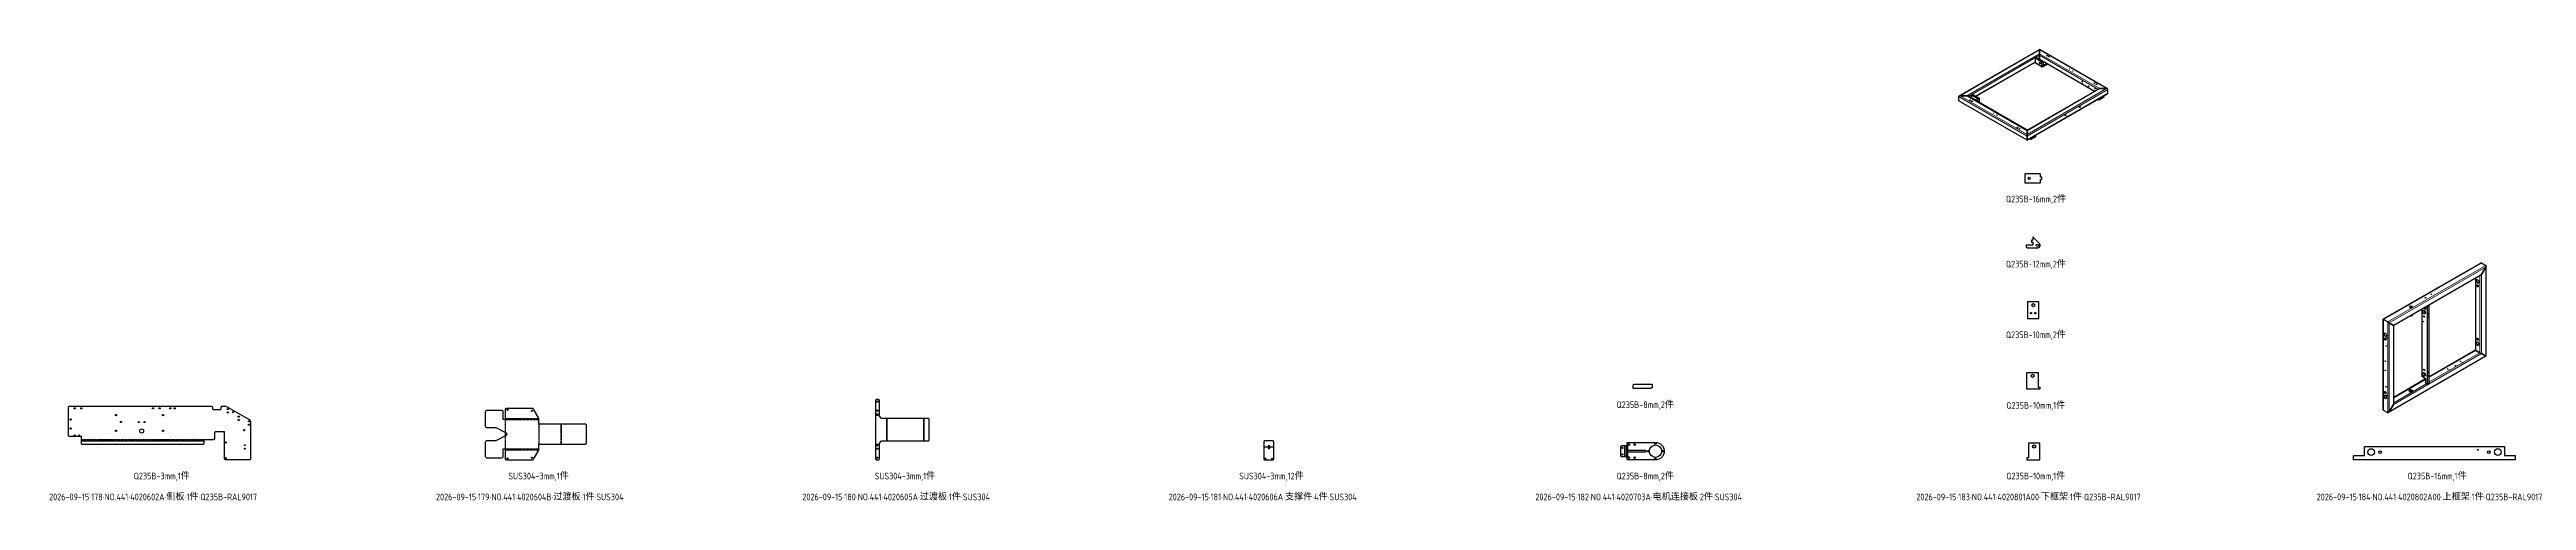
# Model space of a CAD drawing. Header units: inches. Extents: x -1146 to 175717, y 26430 to 31570.
# Drawn here: x 131601 to 142663, y 26431 to 28440 of the extents above; entities that cross this region are included whole.
import ezdxf

# ---------------------------------------------------------------- set-up
doc = ezdxf.new("R2010")
doc.units = ezdxf.units.IN
doc.header["$LTSCALE"] = 0.194989
doc.linetypes.add('CENTER', pattern=[50.8, 31.75, -6.35, 6.35, -6.35])
doc.layers.add('5', color=5, linetype='Continuous')
doc.layers.add('折弯线', color=1, linetype='CENTER')
doc.layers.add('可见 (ISO)', color=7, linetype='Continuous', lineweight=25)
doc.layers.add('可见窄的 (ISO)', color=7, linetype='Continuous', lineweight=18)
doc.styles.add('BJ', font='gbenor.shx', dxfattribs={"height": 10, "bigfont": 'hztxt.shx'})

# ---------------------------------------------------------------- blocks, each defined once
blk = doc.blocks.new('蓝探科 NO.441·261006_171455·21409', base_point=(241538, 37972))
at = {"layer": '可见 (ISO)', "ltscale": 0.5}
for p, q in [((241540, 38170), (241899, 38377)), ((241616, 38169), (241879, 38321)), ((241885, 38342), (241879, 38338)), ((241879, 38338), (241879, 38319)), ((241909, 38321), (241879, 38338)), ((241879, 38319), (241909, 38301)), ((241880, 38318), (241880, 38317)), ((241911, 38298), (241880, 38317)), ((241885, 38342), (241915, 38325)), ((241899, 38377), (241899, 38375)), ((241899, 38375), (241899, 38377)), ((242202, 38202), (241899, 38377)), ((241899, 38358), (241899, 38375)), ((241899, 38375), (241899, 38358)), ((241899, 38358), (241899, 38351)), ((241899, 38351), (241899, 38358)), ((241899, 38334), (241899, 38351)), ((241899, 38351), (241899, 38334)), ((241915, 38325), (241909, 38321)), ((241909, 38301), (241909, 38321)), ((241915, 38305), (241909, 38301)), ((241911, 38303), (241930, 38314)), ((241933, 38310), (241911, 38298)), ((241911, 38303), (241911, 38298)), ((241915, 38325), (241915, 38305)), ((242144, 38190), (241915, 38323)), ((241933, 38313), (241933, 38310)), ((241538, 38167), (241538, 38150)), ((241538, 38167), (241538, 38150)), ((241545, 38171), (241574, 38171)), ((241574, 38171), (241545, 38171)), ((241844, 38017), (241579, 38170)), ((241601, 38177), (241594, 38174)), ((241594, 38174), (241594, 38161)), ((241624, 38157), (241594, 38174)), ((241601, 38177), (241630, 38160)), ((241844, 38017), (242164, 38202)), ((241844, 37972), (242202, 38179)), ((242166, 38156), (242187, 38168)), ((242187, 38164), (242166, 38151)), ((242198, 38203), (242168, 38203)), ((242168, 38203), (242198, 38203)), ((242187, 38168), (242185, 38169)), ((242187, 38168), (242187, 38164)), ((242204, 38182), (242204, 38199)), ((242204, 38182), (242204, 38199)), ((241844, 37972), (241540, 38147)), ((241630, 38160), (241624, 38157)), ((241624, 38144), (241624, 38157)), ((241630, 38160), (241630, 38141)), ((241630, 38141), (241630, 38140)), ((242166, 38151), (242160, 38155)), ((242164, 38157), (242166, 38156)), ((242166, 38156), (242166, 38151)), ((241844, 38015), (241844, 38017)), ((241844, 38017), (241844, 38015)), ((241844, 38015), (241844, 37998)), ((241844, 37998), (241844, 38015)), ((241844, 37991), (241844, 37998)), ((241844, 37998), (241844, 37991)), ((241844, 37974), (241844, 37991)), ((241844, 37991), (241844, 37974)), ((241844, 37972), (241844, 37974)), ((241844, 37974), (241844, 37972)), ((241861, 37975), (241854, 37978)), ((241859, 37981), (241861, 37980)), ((241861, 37980), (241882, 37992)), ((241882, 37987), (241861, 37975)), ((241861, 37975), (241861, 37980)), ((241882, 37992), (241880, 37993)), ((241882, 37987), (241882, 37992))]:
    blk.add_line(p, q, dxfattribs=at)
at = {"layer": '可见 (ISO)'}
for centre, major_axis in [((241900, 38316), (-1.52, 2.63)), ((241933, 38350), (-1.99, 0)), ((241941, 38345), (-1.99, 0)), ((242034, 38289), (-0.738, 0)), ((242048, 38281), (-0.738, 0)), ((242089, 38235), (-0.74, 1.28)), ((242089, 38225), (-0.74, 1.28)), ((242118, 38213), (-0.74, 1.28)), ((242145, 38227), (-1.99, 0)), ((242147, 38202), (-0.74, 1.28)), ((242153, 38222), (-1.99, 0)), ((241589, 38151), (-1.99, 0)), ((241598, 38146), (-1.99, 0)), ((241615, 38152), (-1.52, 2.63)), ((241694, 38093), (-0.738, 0)), ((241709, 38085), (-0.738, 0)), ((242015, 38084), (1.26, 2.18)), ((242079, 38121), (1.26, 2.18)), ((241801, 38029), (-1.99, 0)), ((241810, 38024), (-1.99, 0))]:
    blk.add_ellipse(centre, major_axis=major_axis, ratio=0.57735, dxfattribs=at)
for centre, major_axis, start_param, end_param in [((241933, 38348), (-1.99, 0), 3.833853, 5.590925), ((241941, 38343), (-1.99, 0), 3.833853, 5.590925), ((241545, 38167), (6.36, 0), 1.570796, 3.141593), ((241545, 38167), (6.36, 0), 1.570796, 3.141593), ((241574, 38167), (-6.36, 0), 3.926991, 4.712389), ((241574, 38167), (-6.36, 0), 3.926991, 4.712389), ((242091, 38235), (0.74, -1.28), 4.182477, 5.242301), ((242091, 38226), (0.74, -1.28), 4.182477, 5.242301), ((242119, 38214), (0.74, -1.28), 4.182477, 5.242301), ((242145, 38226), (-1.99, 0), 3.833853, 5.590925), ((242147, 38192), (-0.74, 1.28), 4.743054, 7.823316), ((242148, 38202), (0.74, -1.28), 4.182477, 5.242301), ((242148, 38193), (0.74, -1.28), 4.182477, 4.681724), ((242153, 38221), (-1.99, 0), 3.833853, 5.590925), ((242168, 38199), (6.36, 0), 1.570796, 2.356194), ((242168, 38199), (6.36, 0), 1.570796, 2.356194), ((242198, 38199), (-6.36, 0), 3.141593, 4.712389), ((242198, 38199), (-6.36, 0), 3.141593, 4.712389), ((242198, 38182), (-6.36, 0), 2.356194, 3.141593), ((242198, 38182), (-6.36, 0), 2.356194, 3.141593), ((241545, 38150), (6.36, 0), 3.141593, 3.926991), ((241545, 38150), (6.36, 0), 3.141593, 3.926991), ((241589, 38150), (-1.99, 0), 3.833853, 5.590925), ((241598, 38145), (-1.99, 0), 3.833853, 5.590925), ((242014, 38085), (1.26, 2.18), 3.672741, 5.752037), ((242078, 38121), (1.26, 2.18), 3.672741, 5.752037), ((241799, 38029), (0.74, -1.28), 0.657213, 0.6884), ((241801, 38027), (-1.99, 0), 3.833853, 5.590925), ((241810, 38022), (-1.99, 0), 3.833853, 5.590925)]:
    blk.add_ellipse(centre, major_axis=major_axis, ratio=0.57735, start_param=start_param, end_param=end_param, dxfattribs=at)
at = {"layer": '可见窄的 (ISO)', "ltscale": 0.5}
for p, q in [((241545, 38171), (241899, 38375)), ((241574, 38171), (241899, 38358)), ((241582, 38168), (241899, 38351)), ((241614, 38170), (241879, 38322)), ((242198, 38203), (241899, 38375)), ((242168, 38203), (241899, 38358)), ((242160, 38200), (241899, 38351)), ((242146, 38191), (241915, 38324)), ((241844, 37991), (241538, 38167)), ((241844, 37998), (241545, 38171)), ((241844, 38015), (241574, 38171)), ((241844, 37998), (242198, 38203)), ((241844, 38015), (242168, 38203)), ((241844, 37991), (242204, 38199)), ((241844, 37974), (242204, 38182)), ((241844, 37974), (241538, 38150))]:
    blk.add_line(p, q, dxfattribs=at)
blk = doc.blocks.new('蓝探科 NO.441·261006_171916·41460', base_point=(244805, 37972))
at = {"layer": '可见 (ISO)', "ltscale": 0.5}
for p, q in [((245241, 38640), (244805, 38389)), ((245244, 38640), (245263, 38629)), ((245263, 38629), (245244, 38640)), ((245244, 38589), (245263, 38622)), ((245263, 38622), (245244, 38589)), ((245264, 38626), (245264, 38224)), ((245241, 38586), (244853, 38362)), ((245217, 38572), (245217, 38251)), ((244805, 37986), (244805, 38389)), ((244805, 38389), (244807, 38388)), ((244807, 38388), (244805, 38389)), ((244826, 38377), (244807, 38388)), ((244807, 38388), (244826, 38377)), ((244923, 38445), (244923, 38443)), ((244925, 38447), (244924, 38447)), ((244933, 38447), (244933, 38447)), ((244935, 38445), (244935, 38443)), ((244936, 38410), (244936, 38409)), ((244977, 38434), (244977, 38135)), ((244994, 38432), (244984, 38438)), ((244990, 38441), (244994, 38439)), ((244994, 38444), (244994, 38432)), ((245003, 38446), (245001, 38447)), ((245009, 38450), (245003, 38446)), ((245003, 38100), (245003, 38446)), ((245007, 38451), (245009, 38450)), ((245009, 38450), (245009, 38104)), ((244826, 38377), (244832, 38373)), ((244832, 38373), (244826, 38377)), ((244851, 38362), (244832, 38373)), ((244832, 38373), (244851, 38362)), ((244851, 38362), (244853, 38362)), ((244853, 38362), (244851, 38362)), ((244853, 38014), (244853, 38362)), ((245264, 38224), (244829, 37973)), ((245217, 38251), (245009, 38131)), ((245217, 38251), (245218, 38250)), ((245218, 38250), (245217, 38251)), ((245237, 38239), (245218, 38250)), ((245218, 38250), (245237, 38239)), ((245237, 38239), (245244, 38236)), ((245244, 38236), (245237, 38239)), ((245263, 38225), (245244, 38236)), ((245244, 38236), (245263, 38225)), ((245263, 38225), (245264, 38224)), ((245264, 38224), (245263, 38225)), ((244994, 38123), (244853, 38041)), ((244921, 38068), (244921, 38071)), ((244924, 38065), (244923, 38065)), ((244934, 38065), (244934, 38065)), ((244936, 38068), (244936, 38071)), ((244977, 38135), (244994, 38125)), ((244994, 38125), (244994, 38105)), ((244994, 38105), (245003, 38100)), ((245009, 38104), (245003, 38100)), ((244826, 37972), (244807, 37983)), ((244826, 37972), (244807, 37983)), ((244851, 38009), (244832, 37976)), ((244832, 37976), (244851, 38009))]:
    blk.add_line(p, q, dxfattribs=at)
at = {"layer": '可见 (ISO)'}
for centre, major_axis, start_param, end_param in [((245241, 38635), (-3.18, -5.51), 3.141593, 3.926991), ((245241, 38635), (-3.18, -5.51), 3.141593, 3.926991), ((245260, 38624), (-3.18, -5.51), 1.570796, 3.141593), ((245260, 38624), (-3.18, -5.51), 1.570796, 3.141593), ((245020, 38499), (-1.99, 0), 3.833853, 5.590925), ((245227, 38558), (-4.5, 7.79), 0.141897, 2.999696), ((245227, 38539), (-2.7, 4.68), 0.237941, 2.903652), ((245241, 38591), (3.18, 5.51), 3.926991, 4.712389), ((245241, 38591), (3.18, 5.51), 3.926991, 4.712389), ((244929, 38445), (-6, 0), 5.497787, 10.210176), ((244929, 38443), (6, 0), 3.141593, 6.283185), ((244929, 38409), (7.5, 0), 4.581195, 6.283185), ((244994, 38424), (4.5, -7.79), 3.926991, 5.497787), ((244994, 38484), (-1.99, 0), 3.833853, 5.590925), ((244815, 38321), (-4.5, 7.79), 0.141897, 2.999696), ((244815, 38301), (-2.7, 4.68), 0.237941, 2.903652), ((244822, 38307), (0.74, -1.28), 4.182477, 5.242301), ((245227, 38281), (-4.5, 7.79), 0.141897, 2.999696), ((245227, 38301), (-2.7, 4.68), 0.237941, 2.903652), ((244815, 38203), (0.74, -1.28), 4.182477, 5.242301), ((244820, 38270), (0.74, -1.28), 4.182477, 5.242301), ((245094, 38166), (-1.48, 0), 4.182477, 5.242301), ((245127, 38180), (-1.48, 0), 4.182477, 5.242301), ((245151, 38199), (-1.48, 0), 4.182477, 5.242301), ((245160, 38194), (-1.48, 0), 4.182477, 5.242301), ((244815, 38063), (-2.7, 4.68), 0.237941, 2.903652), ((244815, 38161), (0.74, -1.28), 4.182477, 5.242301), ((244820, 38089), (0.74, -1.28), 4.182477, 5.242301), ((244929, 38068), (7.5, 0), 3.141593, 6.283185), ((244929, 38067), (6.9, 0), 3.926991, 5.497787), ((244994, 38147), (4.5, -7.79), 3.926991, 5.497787), ((245102, 38161), (-1.48, 0), 4.182477, 5.242301), ((244810, 37989), (3.18, 5.51), 2.356194, 3.141593), ((244810, 37989), (3.18, 5.51), 2.356194, 3.141593), ((244815, 38044), (-4.5, 7.79), 0.141897, 2.999696), ((244822, 38050), (0.74, -1.28), 4.182477, 5.242301), ((244829, 37978), (3.18, 5.51), 3.141593, 4.712389), ((244829, 37978), (3.18, 5.51), 3.141593, 4.712389), ((244848, 38011), (-3.18, -5.51), 1.570796, 2.356194), ((244848, 38011), (-3.18, -5.51), 1.570796, 2.356194)]:
    blk.add_ellipse(centre, major_axis=major_axis, ratio=0.57735, start_param=start_param, end_param=end_param, dxfattribs=at)
for centre, major_axis in [((245020, 38500), (-1.99, 0)), ((245226, 38558), (4.5, -7.79)), ((245226, 38538), (2.7, -4.68)), ((244929, 38445), (-5.4, 0)), ((244988, 38421), (4.5, -7.79)), ((244988, 38401), (1.8, -3.12)), ((244994, 38485), (-1.99, 0)), ((245006, 38414), (-1, -1.73)), ((245006, 38398), (-0.74, -1.28)), ((244814, 38320), (-4.5, 7.79)), ((244814, 38301), (-2.7, 4.68)), ((244820, 38306), (-0.74, 1.28)), ((244984, 38379), (0.62, -1.07)), ((245226, 38280), (4.5, -7.79)), ((245226, 38300), (2.7, -4.68)), ((244814, 38202), (-0.74, 1.28)), ((244818, 38270), (-0.74, 1.28)), ((244988, 38163), (1.8, -3.12)), ((245094, 38168), (-1.48, 0)), ((245102, 38163), (-1.48, 0)), ((245127, 38182), (-1.48, 0)), ((245151, 38201), (-1.48, 0)), ((245160, 38196), (-1.48, 0)), ((244814, 38062), (-2.7, 4.68)), ((244814, 38161), (-0.74, 1.28)), ((244818, 38088), (-0.74, 1.28)), ((244929, 38071), (7.5, 0)), ((244929, 38071), (3.03, 0)), ((244988, 38143), (4.5, -7.79)), ((245006, 38153), (-0.74, -1.28)), ((245006, 38137), (-1, -1.73)), ((244814, 38043), (-4.5, 7.79)), ((244820, 38049), (-0.74, 1.28))]:
    blk.add_ellipse(centre, major_axis=major_axis, ratio=0.57735, dxfattribs=at)
at = {"layer": '可见窄的 (ISO)', "ltscale": 0.5}
for p, q in [((245244, 38640), (244807, 38388)), ((245263, 38629), (244826, 38377)), ((245263, 38622), (244832, 38373)), ((245263, 38622), (245263, 38225)), ((245244, 38589), (244851, 38362)), ((245218, 38573), (245218, 38250)), ((245237, 38584), (245237, 38239)), ((245244, 38589), (245244, 38236)), ((244807, 37983), (244807, 38388)), ((244826, 37972), (244826, 38377)), ((244832, 37976), (244832, 38373)), ((244851, 38009), (244851, 38362)), ((245263, 38225), (244832, 37976)), ((245244, 38236), (244851, 38009)), ((245218, 38250), (245009, 38130)), ((245237, 38239), (245009, 38108)), ((244994, 38121), (244853, 38039)), ((245000, 38102), (244853, 38017))]:
    blk.add_line(p, q, dxfattribs=at)

msp = doc.modelspace()

# ---------------------------------------------------------------- linework, layer by layer
at = {"color": 7, "lineweight": 25}
for points in [[(140422, 27886), (140422, 27846), (140492, 27846), (140492, 27861), (140498, 27861), (140498, 27871), (140492, 27871), (140492, 27886)], [(140485, 27241), (140485, 27316), (140435, 27316), (140435, 27241)], [(140489, 26926), (140432, 26926), (140432, 27001), (140482, 27001), (140482, 26936), (140489, 26936)], [(140432, 26611), (140489, 26611), (140489, 26686), (140439, 26686), (140439, 26621), (140432, 26621)]]:
    msp.add_lwpolyline(points, close=True, dxfattribs=at)
msp.add_lwpolyline([(140453, 27582), (140459, 27582), (140459, 27568), (140429, 27568), (140429, 27561), (140434, 27556), (140479, 27556, 0.661796), (140488, 27576), (140459, 27606), (140459, 27591), (140453, 27591)], format="xyb", close=True, dxfattribs=at)
at = {"ltscale": 0.5}
for points in [[(131743, 26685), (131743, 26715), (131690, 26715, -0.414214), (131685, 26720), (131685, 26846, -0.414214), (131690, 26851), (132323, 26851, -0.414214), (132328, 26846), (132328, 26841, 0.414214), (132333, 26836), (132363, 26836, 0.414214), (132368, 26841), (132368, 26846, -0.414214), (132373, 26851), (132387, 26851, -0.131652), (132389, 26850), (132495, 26789, -0.267949), (132498, 26784), (132498, 26616, -0.414214), (132493, 26611), (132388, 26611, -0.414214), (132383, 26616), (132383, 26736), (132343, 26736, 0.414214), (132338, 26731), (132338, 26706, -0.414214), (132333, 26701), (132290, 26701), (132290, 26685, -0.414214), (132285, 26680), (131748, 26680, -0.414214)], [(133636, 26796, 0.271636), (133638, 26794, -0.772802), (133637, 26791), (133628, 26791, -0.414214), (133627, 26792), (133627, 26825, 0.414214), (133621, 26831), (133553, 26831, 0.414214), (133547, 26825), (133547, 26762, 0.414214), (133553, 26756), (133591, 26756, -0.116434), (133594, 26755), (133637, 26733), (133638, 26733), (133640, 26732, -0.284079), (133642, 26728), (133642, 26724, -0.284079), (133640, 26719), (133638, 26718), (133637, 26718), (133594, 26696, -0.116434), (133591, 26696), (133553, 26696, 0.414214), (133547, 26690), (133547, 26627, 0.414214), (133553, 26621), (133621, 26621, 0.414214), (133627, 26627), (133627, 26660, -0.414214), (133628, 26661), (133637, 26661, -0.772802), (133638, 26658, 0.271636), (133636, 26655), (133636, 26617, 0.414214), (133642, 26611), (133758, 26611, 0.267949), (133763, 26614), (133786, 26655), (133786, 26681), (133994, 26681, 0.414214), (133999, 26686), (133999, 26766, 0.414214), (133994, 26771), (133786, 26771), (133786, 26797), (133763, 26838, 0.267949), (133758, 26841), (133642, 26841, 0.414214), (133636, 26835)], [(137068, 26691, 0.414214), (137063, 26696), (137029, 26696, 0.414214), (137024, 26691), (137024, 26616, 0.414214), (137029, 26611), (137063, 26611, 0.414214), (137068, 26616)]]:
    msp.add_lwpolyline(points, format="xyb", close=True, dxfattribs=at)
at = {"color": 7, "linetype": 'Continuous', "lineweight": 25}
msp.add_lwpolyline([(137050, 26672, 1), (137043, 26672), (137043, 26665, 1), (137050, 26665)], format="xyb", close=True, dxfattribs=at)
msp.add_lwpolyline([(141939, 26671), (142565, 26671), (142565, 26631), (142613, 26631), (142613, 26611), (141891, 26611), (141891, 26631), (141939, 26631)], close=True, dxfattribs=at)
at = {"color": 7, "lineweight": 25}
for centre, radius in [((140442, 27866), 5.05), ((140479, 27568), 5.5), ((140450, 27266), 3), ((140460, 27301), 6.92), ((140470, 27266), 3), ((140457, 26986), 6.92), ((140464, 26671), 6.92)]:
    msp.add_circle(centre, radius, dxfattribs=at)
at = {"color": 7, "linetype": 'Continuous', "lineweight": 25}
for centre, radius in [((141969, 26646), 15), ((142535, 26646), 15), ((137031, 26617), 2.07), ((137061, 26617), 2.07), ((142009, 26646), 6), ((142445, 26656), 2.07), ((142495, 26646), 6)]:
    msp.add_circle(centre, radius, dxfattribs=at)
at = {"layer": '5', "color": 2, "ltscale": 0.5}
msp.add_lwpolyline([(138644, 26646), (138644, 26654), (138729, 26654), (138729, 26646)], close=True, dxfattribs=at)
at = {"layer": '可见 (ISO)'}
for points in [[(135302, 26881), (135294, 26881, 0.414214), (135289, 26876), (135289, 26616, 0.414214), (135294, 26611), (135302, 26611, 0.414214), (135307, 26616), (135307, 26686), (135317, 26696), (135524, 26696, 0.414214), (135529, 26701), (135529, 26791, 0.414214), (135524, 26796), (135317, 26796), (135307, 26806), (135307, 26876, 0.414214)], [(138673, 26929), (138673, 26941, -0.414214), (138681, 26949), (138758, 26949), (138758, 26934), (138753, 26929)], [(138619, 26628), (138619, 26672, -0.414214), (138622, 26675), (138647, 26675, -0.245393), (138648, 26674, 1.650385), (138649, 26676), (138648, 26676, -0.414214), (138646, 26678), (138646, 26686, -0.414214), (138649, 26689), (138773, 26689, -1), (138773, 26611), (138649, 26611, -0.414214), (138646, 26614), (138646, 26621, -0.414214), (138648, 26623), (138649, 26623, 1.650385), (138648, 26626, -0.245393), (138647, 26625), (138622, 26625, -0.414214)]]:
    msp.add_lwpolyline(points, format="xyb", close=True, dxfattribs=at)
for centre, radius in [((131695, 26791), 2.75), ((131713, 26841), 2.75), ((131743, 26841), 2.75), ((131898, 26811), 2.75), ((131920, 26780), 2.75), ((132000, 26780), 2.75), ((132025, 26780), 2.75), ((132063, 26841), 2.75), ((132093, 26841), 2.75), ((132108, 26811), 2.75), ((132140, 26841), 2.75), ((132160, 26841), 2.75), ((132397, 26838), 2.75), ((132397, 26823), 2.75), ((132421, 26824), 2.75), ((132446, 26804), 2.75), ((132446, 26789), 2.75), ((132492, 26783), 2.75), ((132492, 26768), 2.75), ((133646, 26834), 2.75), ((133755, 26830), 2.75), ((135298, 26871), 2.75), ((135298, 26831), 2.75), ((131695, 26751), 2.75), ((131713, 26720), 2.75), ((131733, 26720), 2.75), ((131898, 26741), 2.75), ((132012, 26740), 9), ((132108, 26741), 2.75), ((132388, 26689), 2.75), ((132470, 26744), 2.75), ((132473, 26677), 2), ((132473, 26661), 2), ((135298, 26661), 2.75), ((138625, 26665), 2.46), ((138655, 26679), 3.25), ((138680, 26679), 3.25), ((138773, 26650), 28), ((138773, 26684), 3.25), ((132388, 26619), 2.75), ((133646, 26617), 2.75), ((133755, 26621), 2.75), ((135298, 26621), 2.75), ((138625, 26635), 2.46), ((138655, 26621), 3.25), ((138680, 26621), 3.25), ((138739, 26650), 3.25), ((138773, 26616), 3.25), ((138807, 26650), 3.25)]:
    msp.add_circle(centre, radius, dxfattribs=at)
at = {"layer": '折弯线', "color": 5, "linetype": 'CENTER', "ltscale": 0.5}
for points in [[(133637, 26662), (133637, 26790)], [(133637, 26662), (133637, 26790)], [(133640, 26796), (133784, 26796)], [(133640, 26791), (133784, 26791)], [(133787, 26682), (133787, 26770)], [(133787, 26682), (133787, 26770)], [(133886, 26682), (133886, 26770)], [(133887, 26682), (133887, 26770)], [(135289, 26816), (135307, 26816)], [(135289, 26811), (135307, 26811)], [(135339, 26796), (135339, 26696)], [(135340, 26796), (135340, 26696)], [(135504, 26796), (135504, 26696)], [(135505, 26796), (135505, 26696)], [(132290, 26700), (131743, 26700)], [(133640, 26661), (133784, 26661)], [(135289, 26681), (135307, 26681)], [(135289, 26676), (135307, 26676)], [(138636, 26625), (138636, 26675)], [(138649, 26625), (138649, 26675)], [(133640, 26656), (133784, 26656)]]:
    msp.add_lwpolyline(points, dxfattribs=at)
at = {"layer": '折弯线', "color": 1, "linetype": 'CENTER', "ltscale": 0.5}
for points in [[(133637, 26662), (133637, 26790)], [(133640, 26793), (133784, 26793)], [(133787, 26682), (133787, 26770)], [(133887, 26682), (133887, 26770)], [(135289, 26813), (135307, 26813)], [(135340, 26796), (135340, 26696)], [(135505, 26796), (135505, 26696)], [(132290, 26697), (131743, 26697)], [(135289, 26678), (135307, 26678)], [(138643, 26625), (138643, 26675)], [(133640, 26658), (133784, 26658)]]:
    msp.add_lwpolyline(points, dxfattribs=at)
at = {"layer": '折弯线', "color": 5, "linetype": 'CENTER'}
msp.add_lwpolyline([(132290, 26695), (131743, 26695)], dxfattribs=at)
at = {"layer": '折弯线', "color": 1, "linetype": 'CENTER'}
for points in [[(137043, 26668), (137024, 26668)], [(137068, 26668), (137050, 26668)]]:
    msp.add_lwpolyline(points, dxfattribs=at)

# ---------------------------------------------------------------- block references
at = {"ltscale": 0.5}
for name, p in [('蓝探科 NO.441·261006_171455·21409', (140127, 28036)), ('蓝探科 NO.441·261006_171916·41460', (142023, 26821))]:
    msp.add_blockref(name, p, dxfattribs=at)

# ---------------------------------------------------------------- texts
at = {"color": 3, "ltscale": 0.5, "style": 'BJ'}
for s, p in [('Q235B-16mm,2件', (140338, 27759)), ('Q235B-12mm,2件', (140338, 27469)), ('Q235B-10mm,2件', (140338, 27154)), ('Q235B-10mm,1件', (140340, 26839)), ('Q235B-10mm,1件', (140340, 26524)), ('Q235B-16mm,1件', (142132, 26524))]:
    msp.add_text(s, height=30, dxfattribs=at).set_placement(p)
at = {"color": 3, "style": 'BJ'}
for s, p in [('Q235B-8mm,2件', (138599, 26842)), ('Q235B-3mm,1件', (131977, 26524)), ('SUS304-3mm,1件', (133650, 26524)), ('SUS304-3mm,1件', (135286, 26524)), ('SUS304-3mm,12件', (136914, 26524)), ('Q235B-8mm,2件', (138599, 26524))]:
    msp.add_text(s, height=30, dxfattribs=at).set_placement(p)
at = {"color": 2, "style": 'BJ'}
for s, p in [('2026-09-15·178·NO.441·4020602A·侧板·1件·Q235B-RAL9017', (131599, 26431)), ('2026-09-15·179·NO.441·4020604B·过渡板·1件·SUS304', (133327, 26431)), ('2026-09-15·180·NO.441·4020605A·过渡板·1件·SUS304', (134963, 26431)), ('2026-09-15·181·NO.441·4020606A·支撑件·4件·SUS304', (136599, 26431)), ('2026-09-15·182·NO.441·4020703A·电机连接板·2件·SUS304', (138237, 26431)), ('2026-09-15·183·NO.441·4020801A00·下框架·1件·Q235B-RAL9017', (139938, 26431)), ('2026-09-15·184·NO.441·4020802A00·上框架·1件·Q235B-RAL9017', (141726, 26431))]:
    msp.add_text(s, height=30, dxfattribs=at).set_placement(p)

doc.saveas('drawing.dxf')
